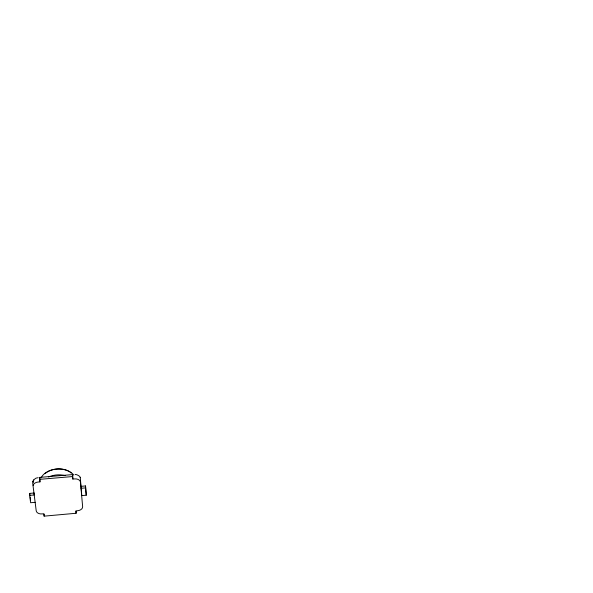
<?xml version="1.0" encoding="UTF-8"?>
<svg xmlns="http://www.w3.org/2000/svg" width="593" height="593" viewBox="0 0 593 593"><rect width="100%" height="100%" fill="white"/><g stroke="black" fill="none" stroke-linecap="round" stroke-linejoin="round"><path stroke-width="0.89" d="M76.037 511.299L76.097 513.264L44.119 516.147L44.119 514.168M44.119 516.147L43.83 513.76L42.044 513.923A5.404 3.632 -3.6 0 1 36.217 510.81L33.097 486.267A5.515 3.78 -3.1 0 1 38.137 482.035L39.968 481.879L39.672 477.395L72.576 474.6L72.865 479.07L74.688 478.914A5.456 3.758 -4.6 0 1 80.47 482.198L82.635 506.659A5.352 3.617 -4.9 0 1 77.639 510.721L75.867 510.884L76.097 513.264M39.968 481.879L39.672 477.395M34.216 493.658L34.201 494.97L29.65 495.37L30.614 502.731L35.143 502.33M33.097 485.608C31.718 481.835 34.201 477.706 38.182 477.684M29.65 495.37L29.68 493.391L34.224 492.998M80.537 486.379L85.54 485.949L86.244 495.214L81.79 495.607L80.322 478.054C80.67 475.512 74.948 474.089 75.667 474.585L75.089 474.57M81.145 488.276L85.622 487.883L85.54 485.949M39.664 479.352L72.628 476.55L72.576 474.6M80.211 477.484L80.248 477.602M29.68 493.391L29.998 495.844M30.213 497.483L30.532 499.936M72.628 476.55L72.865 479.07M85.622 487.883L86.244 495.214M48.567 477.017A17.931 12.29 -3.9 0 1 65.215 475.608M45.046 473.651A16.56 11.408 -3.8 0 1 46.35 472.614M47.062 472.139A16.56 11.408 -3.8 0 1 66.92 470.464M67.713 470.82A16.56 11.408 -3.8 0 1 69.203 471.62M69.892 472.065A16.56 11.408 -3.8 0 1 71.138 473.036M41.073 477.899A17.827 12.275 -3.8 0 1 56.654 469.033A17.827 12.275 -3.8 0 1 73.806 475.119M33.149 481.42L33.149 482.079L33.149 481.42M33.223 481.019L33.134 481.523L33.482 480.374L33.245 480.945M33.638 480.078L33.386 480.538L33.638 480.063M80.181 477.409L80.181 477.409"/></g></svg>
